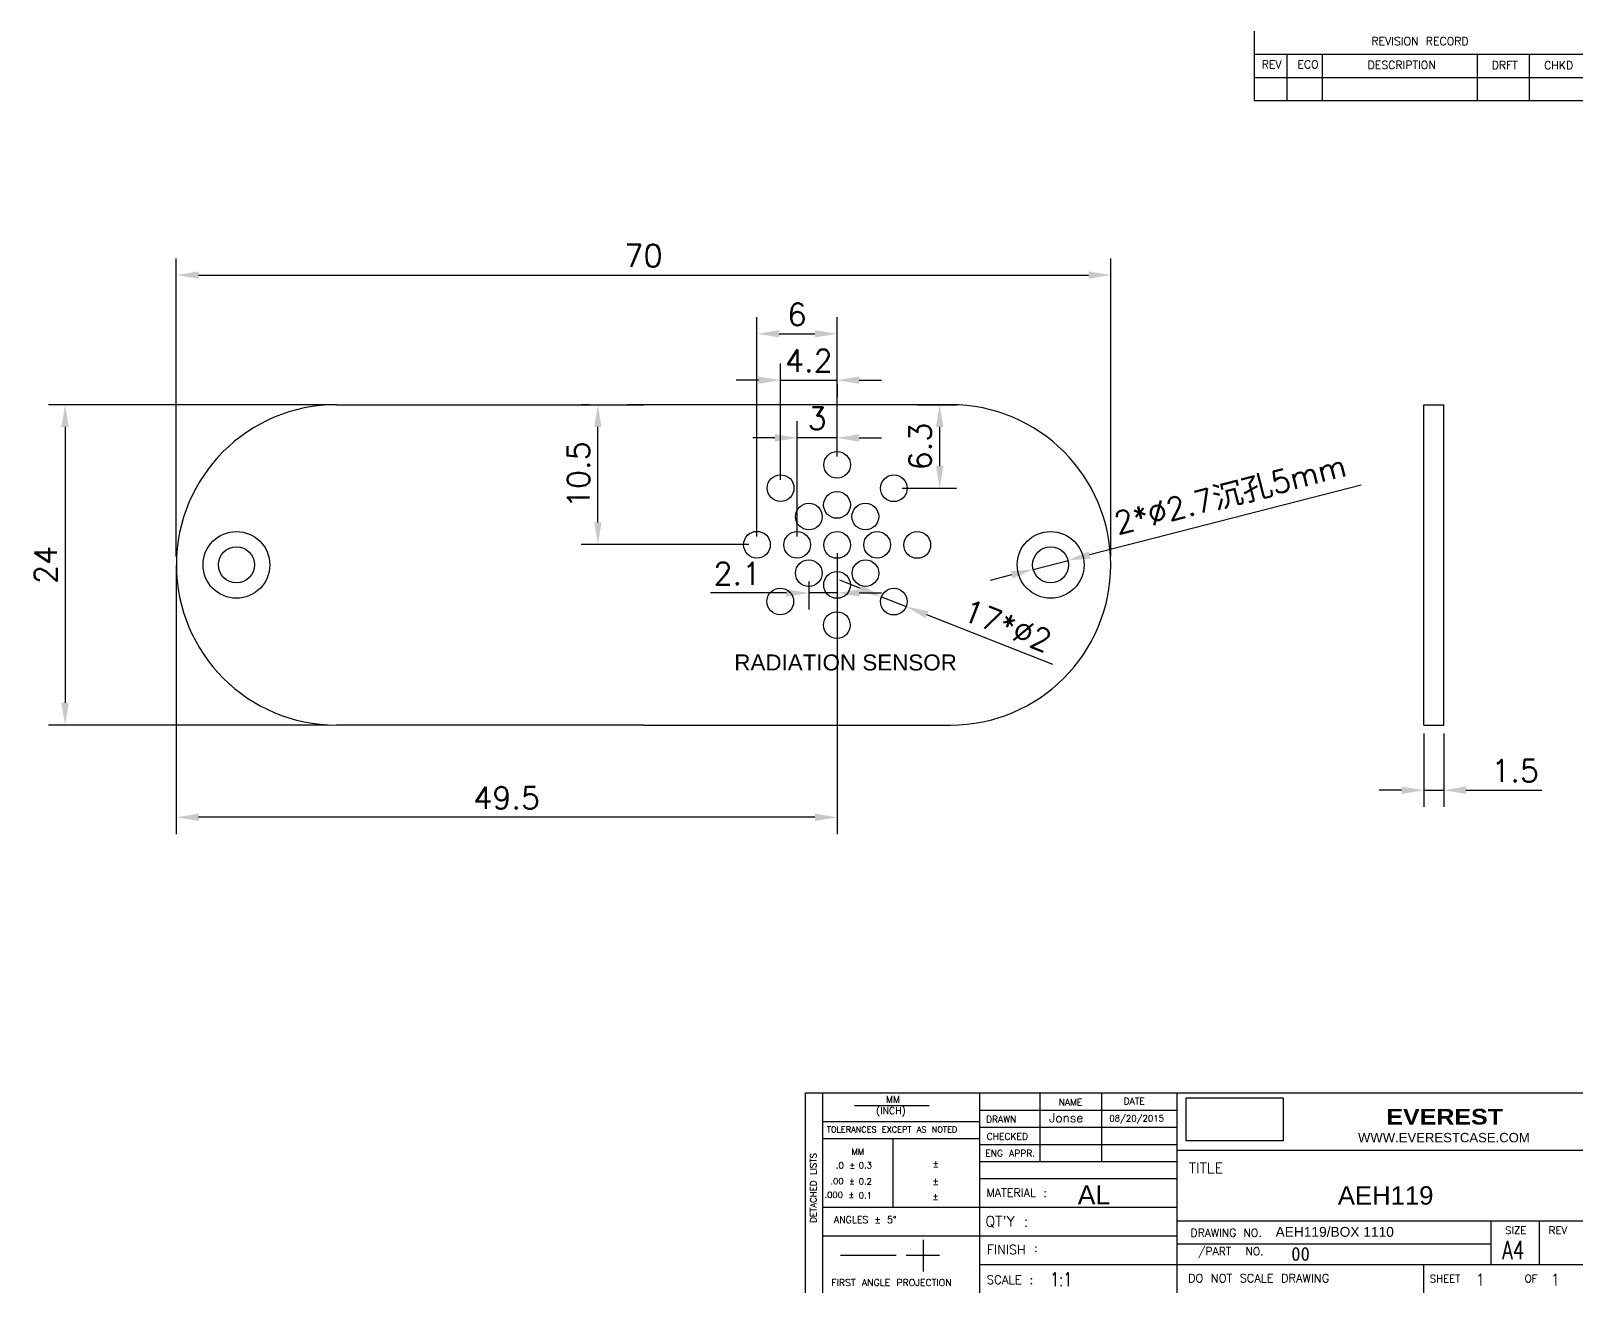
# Model space of a CAD drawing. Header units: millimetres. Extents: x 208 to 701, y 216 to 572.
# Drawn here: x 584.5 to 700.7, y 217.6 to 312.2 of the extents above; entities that cross this region are included whole.
import ezdxf
from ezdxf.enums import TextEntityAlignment as Align

# ---------------------------------------------------------------- set-up
doc = ezdxf.new("R2010")
doc.units = ezdxf.units.MM
for name, color, linetype, lineweight in [('Callout', 3, 'Continuous', 0), ('Contour line', 1, 'Continuous', 15), ('Dimensions Layer', 3, 'Continuous', 13), ('Draw', 7, 'Continuous', 35), ('TEXT', 7, 'Continuous', 20), ('标注', 3, 'Continuous', 0), ('绘图', 7, 'Continuous', 35)]:
    doc.layers.add(name, color=color, linetype=linetype, lineweight=lineweight)
doc.styles.add('_YES', font='ROMANC.SHX', dxfattribs={"height": 1.5})
doc.styles.add('ADESK2', font='romans')
doc.styles.get("Standard").update_dxf_attribs({"font": 'txt.shx'})
doc.styles.add('ÑùÊ½ 1', font='ARIAL.TTF')
doc.dimstyles.new('ISO-25', dxfattribs={"dimtxt": 2.5, "dimasz": 2, "dimexe": 1.25, "dimexo": 0.625, "dimtad": 1, "dimdsep": 46, "dimtxsty": 'Standard', "dimcen": 2.5, "dimclrt": 256, "dimadec": 0, "dimazin": 0, "dimtfac": 1, "dimtmove": 0, "dimatfit": 3, "dimfxl": 0, "dimarcsym": 0})
picture_1 = doc.add_image_def('image1.jpg', size_in_pixel=(1070, 473))

# ---------------------------------------------------------------- blocks, each defined once
blk = doc.blocks.new('*D27')
at = {"layer": 'Callout', "color": 0, "lineweight": -2}
for p, q in [((606.73, 284.17), (585.77, 284.17)), ((587.02, 282.51), (587.02, 261.84)), ((606.73, 260.17), (585.77, 260.17))]:
    blk.add_line(p, q, dxfattribs=at)
at = {"layer": 'Callout', "color": 0, "lineweight": 25}
for points in [[(586.74, 282.51), (587.3, 282.51), (587.02, 284.17)], [(586.74, 261.84), (587.3, 261.84), (587.02, 260.17)]]:
    blk.add_solid(points, dxfattribs=at)
at = {"layer": 'Defpoints', "color": 0, "lineweight": 25}
for p in [(607.35, 284.17), (587.02, 260.17), (607.35, 260.17)]:
    blk.add_point(p, dxfattribs=at)
at = {"layer": 'Callout', "lineweight": 25, "insert": (585.56, 272.17), "char_height": 1.667, "attachment_point": 5, "rotation": 90}
blk.add_mtext('24', dxfattribs=at)
blk = doc.blocks.new('*D28')
at = {"layer": 'Callout', "color": 0, "lineweight": -2}
for p, q in [((595.35, 272.8), (595.35, 295.14)), ((665.35, 272.8), (665.35, 295.14)), ((597.02, 293.89), (663.69, 293.89))]:
    blk.add_line(p, q, dxfattribs=at)
at = {"layer": 'Callout', "color": 0, "lineweight": 25}
for points in [[(597.02, 294.16), (597.02, 293.61), (595.35, 293.89)], [(663.69, 294.16), (663.69, 293.61), (665.35, 293.89)]]:
    blk.add_solid(points, dxfattribs=at)
at = {"layer": 'Defpoints', "color": 0, "lineweight": 25}
for p in [(665.35, 293.89), (595.35, 272.17), (665.35, 272.17)]:
    blk.add_point(p, dxfattribs=at)
at = {"layer": 'Callout', "lineweight": 25, "insert": (630.35, 295.34), "char_height": 1.667, "attachment_point": 5}
blk.add_mtext('70', dxfattribs=at)
blk = doc.blocks.new('*D31')
at = {"layer": 'Callout', "color": 0, "lineweight": -2}
for p, q in [((688.8, 259.55), (688.8, 254.04)), ((690.3, 259.55), (690.3, 254.04)), ((687.14, 255.29), (685.47, 255.29)), ((688.8, 255.29), (690.3, 255.29)), ((691.97, 255.29), (697.66, 255.29))]:
    blk.add_line(p, q, dxfattribs=at)
at = {"layer": 'Callout', "color": 0, "lineweight": 25}
for points in [[(687.14, 255.57), (687.14, 255.01), (688.8, 255.29)], [(691.97, 255.57), (691.97, 255.01), (690.3, 255.29)]]:
    blk.add_solid(points, dxfattribs=at)
at = {"layer": 'Defpoints', "color": 0, "lineweight": 25}
for p in [(688.8, 260.17), (690.3, 260.17), (690.3, 255.29)]:
    blk.add_point(p, dxfattribs=at)
at = {"layer": 'Callout', "lineweight": 25, "insert": (695.65, 256.75), "char_height": 1.667, "attachment_point": 5}
blk.add_mtext('1.5', dxfattribs=at)
blk = doc.blocks.new('*D52')
at = {"layer": 'Callout', "color": 0, "lineweight": -2}
for p, q in [((595.35, 272.17), (595.35, 252.01)), ((644.86, 273.04), (644.86, 252.01)), ((643.19, 253.26), (597.02, 253.26))]:
    blk.add_line(p, q, dxfattribs=at)
at = {"layer": 'Callout', "color": 0, "lineweight": 25}
for points in [[(597.02, 253.54), (597.02, 252.99), (595.35, 253.26)], [(643.19, 253.54), (643.19, 252.99), (644.86, 253.26)]]:
    blk.add_solid(points, dxfattribs=at)
at = {"layer": 'Defpoints', "color": 0, "lineweight": 25}
for p in [(644.86, 273.67), (595.35, 272.8), (595.35, 253.26)]:
    blk.add_point(p, dxfattribs=at)
at = {"layer": 'Callout', "lineweight": 25, "insert": (620.1, 254.72), "char_height": 1.667, "attachment_point": 5}
blk.add_mtext('49.5', dxfattribs=at)
blk = doc.blocks.new('*D53')
at = {"layer": 'Callout', "color": 0, "lineweight": -2}
for p, q in [((626.31, 284.17), (625.68, 284.17)), ((626.93, 275.35), (626.93, 282.51)), ((638.23, 273.69), (625.68, 273.69))]:
    blk.add_line(p, q, dxfattribs=at)
at = {"layer": 'Callout', "color": 0, "lineweight": 25}
for points in [[(626.66, 282.51), (627.21, 282.51), (626.93, 284.17)], [(626.66, 275.35), (627.21, 275.35), (626.93, 273.69)]]:
    blk.add_solid(points, dxfattribs=at)
at = {"layer": 'Defpoints', "color": 0, "lineweight": 25}
for p in [(626.93, 284.17), (626.93, 284.17), (638.85, 273.69)]:
    blk.add_point(p, dxfattribs=at)
at = {"layer": 'Callout', "lineweight": 25, "insert": (625.48, 278.93), "char_height": 1.667, "attachment_point": 5, "rotation": 90}
blk.add_mtext('10.5', dxfattribs=at)
blk = doc.blocks.new('*D104')
at = {"layer": 'Defpoints', "color": 0, "lineweight": 25}
for p in [(641.86, 281.69), (644.86, 279.67), (641.86, 273.68)]:
    blk.add_point(p, dxfattribs=at)
at = {"layer": 'Dimensions Layer', "color": 0, "lineweight": -2}
for p, q in [((641.86, 274.3), (641.86, 282.94)), ((644.86, 280.3), (644.86, 282.94)), ((640.19, 281.69), (638.53, 281.69)), ((644.86, 281.69), (641.86, 281.69)), ((646.52, 281.69), (648.19, 281.69))]:
    blk.add_line(p, q, dxfattribs=at)
at = {"layer": 'Dimensions Layer', "color": 0, "lineweight": 25}
for points in [[(640.19, 281.97), (640.19, 281.41), (641.86, 281.69)], [(646.52, 281.97), (646.52, 281.41), (644.86, 281.69)]]:
    blk.add_solid(points, dxfattribs=at)
at = {"layer": 'Dimensions Layer', "lineweight": 25, "insert": (643.36, 283.15), "char_height": 1.67, "attachment_point": 5}
blk.add_mtext('3', dxfattribs=at)
blk = doc.blocks.new('*D105')
at = {"layer": 'Defpoints', "color": 0, "lineweight": 25}
for p in [(644.86, 289.49), (644.86, 279.67), (638.85, 273.69)]:
    blk.add_point(p, dxfattribs=at)
at = {"layer": 'Dimensions Layer', "color": 0, "lineweight": -2}
for p, q in [((638.85, 274.31), (638.85, 290.74)), ((644.86, 280.3), (644.86, 290.74)), ((640.52, 289.49), (643.19, 289.49))]:
    blk.add_line(p, q, dxfattribs=at)
at = {"layer": 'Dimensions Layer', "color": 0, "lineweight": 25}
for points in [[(640.52, 289.76), (640.52, 289.21), (638.85, 289.49)], [(643.19, 289.76), (643.19, 289.21), (644.86, 289.49)]]:
    blk.add_solid(points, dxfattribs=at)
at = {"layer": 'Dimensions Layer', "lineweight": 25, "insert": (641.85, 290.94), "char_height": 1.67, "attachment_point": 5}
blk.add_mtext('6', dxfattribs=at)
blk = doc.blocks.new('*D106')
at = {"layer": 'Defpoints', "color": 0, "lineweight": 25}
for p in [(644.86, 273.67), (642.73, 271.55), (642.73, 270.07)]:
    blk.add_point(p, dxfattribs=at)
at = {"layer": 'Dimensions Layer', "color": 0, "lineweight": -2}
for p, q in [((644.86, 273.04), (644.86, 268.82)), ((642.73, 270.93), (642.73, 268.82)), ((641.06, 270.07), (635.37, 270.07)), ((644.86, 270.07), (642.73, 270.07)), ((646.52, 270.07), (648.19, 270.07))]:
    blk.add_line(p, q, dxfattribs=at)
at = {"layer": 'Dimensions Layer', "color": 0, "lineweight": 25}
for points in [[(641.06, 270.34), (641.06, 269.79), (642.73, 270.07)], [(646.52, 270.34), (646.52, 269.79), (644.86, 270.07)]]:
    blk.add_solid(points, dxfattribs=at)
at = {"layer": 'Dimensions Layer', "lineweight": 25, "insert": (637.38, 271.52), "char_height": 1.667, "attachment_point": 5}
blk.add_mtext('2.1', dxfattribs=at)
blk = doc.blocks.new('*D107')
at = {"layer": 'Defpoints', "color": 0, "lineweight": 25}
for p in [(644.86, 286.31), (644.86, 286.01), (640.62, 277.93)]:
    blk.add_point(p, dxfattribs=at)
at = {"layer": 'Dimensions Layer', "color": 0, "lineweight": -2}
for p, q in [((640.62, 278.55), (640.62, 287.26)), ((638.96, 286.01), (637.29, 286.01)), ((640.62, 286.01), (644.86, 286.01)), ((646.52, 286.01), (648.19, 286.01)), ((644.86, 285.68), (644.86, 284.76))]:
    blk.add_line(p, q, dxfattribs=at)
at = {"layer": 'Dimensions Layer', "color": 0, "lineweight": 25}
for points in [[(638.96, 286.29), (638.96, 285.74), (640.62, 286.01)], [(646.52, 286.29), (646.52, 285.74), (644.86, 286.01)]]:
    blk.add_solid(points, dxfattribs=at)
at = {"layer": 'Dimensions Layer', "lineweight": 25, "insert": (642.74, 287.47), "char_height": 1.667, "attachment_point": 5}
blk.add_mtext('4.2', dxfattribs=at)
blk = doc.blocks.new('*D109')
at = {"layer": 'Defpoints', "color": 0, "lineweight": 25}
for p in [(650.25, 284.17), (652.54, 284.17), (649.1, 277.91)]:
    blk.add_point(p, dxfattribs=at)
at = {"layer": 'Dimensions Layer', "color": 0, "lineweight": -2}
for p, q in [((650.88, 284.17), (653.79, 284.17)), ((652.54, 279.58), (652.54, 282.51)), ((649.73, 277.91), (653.79, 277.91))]:
    blk.add_line(p, q, dxfattribs=at)
at = {"layer": 'Dimensions Layer', "color": 0, "lineweight": 25}
for points in [[(652.26, 282.51), (652.82, 282.51), (652.54, 284.17)], [(652.26, 279.58), (652.82, 279.58), (652.54, 277.91)]]:
    blk.add_solid(points, dxfattribs=at)
at = {"layer": 'Dimensions Layer', "lineweight": 25, "insert": (651.08, 281.04), "char_height": 1.667, "attachment_point": 5, "rotation": 90}
blk.add_mtext('6.3', dxfattribs=at)
blk = doc.blocks.new('*D110')
at = {"layer": 'Defpoints', "color": 0, "lineweight": 25}
for p in [(648.17, 269.79), (650.03, 269.06)]:
    blk.add_point(p, dxfattribs=at)
at = {"layer": 'Dimensions Layer', "color": 0, "lineweight": -2}
for p, q in [((646.62, 270.41), (645.07, 271.02)), ((648.17, 269.79), (650.03, 269.06)), ((661.01, 264.71), (651.58, 268.44))]:
    blk.add_line(p, q, dxfattribs=at)
at = {"layer": 'Dimensions Layer', "color": 0, "lineweight": 25}
for points in [[(646.73, 270.66), (646.52, 270.15), (648.17, 269.79)], [(651.68, 268.7), (651.48, 268.18), (650.03, 269.06)]]:
    blk.add_solid(points, dxfattribs=at)
at = {"layer": 'Dimensions Layer', "lineweight": 25, "insert": (657.61, 267.62), "char_height": 1.667, "attachment_point": 5, "rotation": 338.3976}
blk.add_mtext('17*∅2', dxfattribs=at)
blk = doc.blocks.new('*D123')
at = {"layer": 'Defpoints', "color": 0, "lineweight": 25}
for p in [(662.16, 272.51), (659.54, 271.84)]:
    blk.add_point(p, dxfattribs=at)
at = {"layer": '标注', "color": 0, "lineweight": -2}
for p, q in [((684.11, 278.14), (663.77, 272.92)), ((659.54, 271.84), (662.16, 272.51)), ((657.93, 271.42), (656.32, 271.01))]:
    blk.add_line(p, q, dxfattribs=at)
at = {"layer": '标注', "color": 0, "lineweight": 25}
for points in [[(663.71, 273.19), (663.84, 272.65), (662.16, 272.51)], [(657.86, 271.69), (658, 271.15), (659.54, 271.84)]]:
    blk.add_solid(points, dxfattribs=at)
at = {"layer": '标注', "lineweight": 25, "insert": (674.33, 277.38), "char_height": 1.6667, "attachment_point": 5, "rotation": 14.3982}
blk.add_mtext('2*∅2.7沉孔5mm', dxfattribs=at)

msp = doc.modelspace()

# ---------------------------------------------------------------- linework, layer by layer
at = {"layer": 'Contour line', "lineweight": 25}
for centre in [(644.857, 279.672), (640.623, 277.927), (649.103, 277.914), (642.743, 275.795), (644.848, 276.666), (646.971, 275.794), (638.852, 273.686), (641.859, 273.677), (644.857, 273.669), (647.855, 273.678), (650.861, 273.669), (642.731, 271.554), (646.983, 271.555), (644.849, 270.67), (640.599, 269.435), (649.103, 269.423), (644.84, 267.664)]:
    msp.add_circle(centre, 1, dxfattribs=at)
at = {"layer": 'Draw', "lineweight": 25}
for p, q in [((607.353, 284.173), (630.353, 284.173)), ((652.728, 284.173), (629.103, 284.173)), ((653.353, 284.173), (630.353, 284.173)), ((688.803, 284.173), (690.303, 284.173)), ((688.803, 260.173), (688.803, 284.173)), ((690.303, 260.173), (690.303, 284.173)), ((630.353, 260.173), (607.353, 260.173)), ((630.353, 260.173), (653.353, 260.173)), ((688.803, 260.173), (690.303, 260.173))]:
    msp.add_line(p, q, dxfattribs=at)
for centre, start, end in [((607.353, 272.173), 90, 270), ((653.353, 272.173), 270, 90)]:
    msp.add_arc(centre, 12, start, end, dxfattribs=at)
at = {"layer": '绘图', "lineweight": 25}
for p, q in [((676.11, 312.172), (676.11, 306.969)), ((676.11, 310.438), (700.732, 310.438)), ((678.58, 306.969), (678.58, 310.438)), ((681.216, 306.969), (681.216, 310.438)), ((692.839, 306.969), (692.839, 310.438)), ((696.734, 306.969), (696.734, 310.438)), ((676.11, 308.703), (700.732, 308.703)), ((676.11, 306.969), (700.732, 306.969)), ((642.496, 217.624), (642.496, 232.611)), ((642.496, 232.611), (700.732, 232.611)), ((643.781, 217.624), (643.781, 232.611)), ((655.52, 232.611), (655.52, 217.624)), ((660.073, 227.474), (660.073, 232.611)), ((664.676, 227.474), (664.676, 232.611)), ((670.329, 217.624), (670.329, 232.611)), ((651.74, 231.653), (646.161, 231.653)), ((643.781, 230.47), (655.52, 230.47)), ((655.52, 231.328), (670.329, 231.328)), ((643.781, 229.186), (655.52, 229.186)), ((649.064, 224.047), (649.064, 229.186)), ((655.52, 230.043), (670.329, 230.043)), ((655.52, 228.759), (670.329, 228.759)), ((670.329, 228.329), (700.732, 228.329)), ((655.52, 227.474), (670.329, 227.474)), ((655.52, 226.188), (670.329, 226.188)), ((643.781, 224.047), (670.329, 224.047)), ((670.329, 223.019), (700.732, 223.019)), ((693.85, 219.765), (693.85, 223.019)), ((697.478, 219.765), (697.478, 223.019)), ((643.781, 221.906), (670.329, 221.906)), ((651.308, 221.594), (651.308, 219.227)), ((670.329, 221.314), (693.85, 221.314)), ((645.102, 220.456), (649.292, 220.456)), ((650.033, 220.456), (652.538, 220.456)), ((655.52, 219.765), (670.329, 219.765)), ((670.329, 219.765), (700.732, 219.765)), ((688.801, 217.624), (688.801, 219.765))]:
    msp.add_line(p, q, dxfattribs=at)
for centre, radius in [((599.853, 272.173), 2.5), ((660.853, 272.173), 2.5), ((599.853, 272.173), 1.35), ((660.853, 272.173), 1.35)]:
    msp.add_circle(centre, radius, dxfattribs=at)

# ---------------------------------------------------------------- texts
at = {"layer": 'TEXT', "lineweight": 25, "ltscale": 0.4, "style": 'ÑùÊ½ 1'}
msp.add_text('RADIATION SENSOR', height=1.2, dxfattribs=at).set_placement((645.489, 264.264), align=Align.CENTER)
at = {"layer": '绘图', "lineweight": 25}
for s, height, p in [('REVISION RECORD', 0.59949, (684.878, 311.112)), ('ECO', 0.5995, (679.341, 309.376)), ('DRFT', 0.5995, (693.892, 309.321)), ('CHKD', 0.5995, (697.819, 309.312)), ('(INCH)', 0.5138, (647.774, 231.025)), ('MM', 0.5138, (648.514, 231.881)), ('NAME', 0.4995, (661.446, 231.663)), ('DRAWN', 0.4995, (656.012, 230.388)), ('TOLERANCES EXCEPT AS NOTED', 0.44533, (644.092, 229.651)), ('CHECKED', 0.4995, (656.068, 229.108)), ('MM ', 0.4625, (645.928, 227.98)), ('ENG APPR.', 0.4995, (655.965, 227.843)), ('.0 %%P ', 0.4625, (644.762, 226.956)), ('0.3', 0.4625, (646.476, 226.956)), (' %%P', 0.5138, (651.544, 227.056)), ('TITLE', 0.7913, (671.199, 226.59)), ('.00 %%P ', 0.4625, (644.349, 225.768)), ('0.2', 0.4625, (646.476, 225.749)), (' %%P', 0.5138, (651.537, 225.736)), ('.000 %%P ', 0.4625, (643.908, 224.744)), ('0.1', 0.4625, (646.476, 224.706)), (' %%P', 0.5138, (651.522, 224.598)), ('MATERIAL :', 0.6151, (656.037, 224.829)), ('ANGLES %%P 5%%d', 0.51385, (644.616, 222.856)), ("QT'Y :", 0.7769, (655.961, 222.604)), ('DRAWING NO.', 0.59311, (671.334, 221.835)), ('FINISH', 0.6937, (656.071, 220.524)), ('/PART  NO.', 0.5931, (671.893, 220.451)), ('FIRST ANGLE PROJECTION', 0.51385, (644.418, 218.147)), ('SCALE :', 0.6474, (656.057, 218.293)), ('DO NOT SCALE DRAWING', 0.62432, (671.146, 218.419))]:
    msp.add_text(s, height=height, dxfattribs=at).set_placement(p)
for s, height, style, p in [('REV', 0.5995, 'ADESK2', (676.665, 309.365)), ('DESCRIPTION', 0.59949, 'ADESK2', (684.6, 309.33)), ('DATE', 0.501, 'ADESK2', (666.319, 231.745)), ('Jonse', 0.6698, 'ADESK2', (660.74, 230.414)), ('08/20/2015', 0.4689, 'ADESK2', (665.247, 230.47)), ('SIZE', 0.5567, 'ADESK2', (694.897, 222.042)), ('REV', 0.5567, 'ADESK2', (698.167, 222.042)), (':', 0.535, '_YES', (659.629, 220.714)), ('SHEET', 0.5567, 'ADESK2', (689.253, 218.416)), ('OF', 0.5567, 'ADESK2', (696.363, 218.419))]:
    msp.add_text(s, height=height, dxfattribs=dict(at, style=style)).set_placement(p)
msp.add_text('DETACHED LISTS', height=0.47103, rotation=90, dxfattribs=at).set_placement((643.304, 222.882))
at = {"layer": '绘图', "lineweight": 25, "width": 0.75}
msp.add_text('A4', height=1.3703, dxfattribs=at).set_placement((694.678, 220.153))
at = {"layer": '绘图', "lineweight": 25}
for s, insert, char_height, width, attachment_point in [('{\\fArial Black|b0|i0|c0|p34;EVEREST}', (690.371, 230.823), 1.17082, 31.12505, 5), ('{\\fArial|b0|i0|c0|p34;WWW.EVERESTCASE.COM}', (690.314, 229.26), 0.70249, 31.12505, 5), ('{\\fArial|b0|i0|c0|p34;AL}', (664.1, 224.971), 1.42735, 31.12505, 5), ('{\\fArial|b0|i0|c0|p34;AEH1\\fArial|b0|i0|c134|p34;19}', (685.952, 224.921), 1.37669, 30.0203, 5), ('{\\fArial|b0|i0|c0|p34;AEH1\\fArial|b0|i0|c134|p34;19/BOX 1110}', (677.705, 222.571), 0.73624, 29.62705, 1), ('{\\fSimSun|b0|i0|c134|p2;00}', (678.875, 221.069), 1.02769, 30.71732, 1)]:
    msp.add_mtext(s, dxfattribs=dict(at, insert=insert, char_height=char_height, width=width, attachment_point=attachment_point))
at = {"layer": '绘图', "lineweight": 25, "width": 0.75}
msp.add_attdef('1:1', (660.816, 218.122), '', height=1.028, dxfattribs=at)
at = {"layer": '绘图', "lineweight": 25}
for p, s in [((692.686, 218.193), 'X'), ((698.298, 218.193), 'Y')]:
    msp.add_attdef('1', p, s, height=0.856, dxfattribs=at)

# ---------------------------------------------------------------- dimensions: what is measured, and where the dimension line sits
at = {"layer": 'Callout', "lineweight": 25}
dim = msp.add_linear_dim(base=(665.353, 293.886), p1=(595.353, 272.173), p2=(665.353, 272.173), dimstyle='ISO-25', override={"dimtxt": 1.6667, "dimasz": 1.6667, "dimgap": 0.6245}, dxfattribs=at)
dim.commit()
dim.dimension.update_dxf_attribs({"geometry": '*D28', "text_midpoint": (630.353, 293.886), "dimtype": 160})
for base, p1, p2, override, picture, middle in [((587.019, 260.173), (607.353, 284.173), (607.353, 260.173), {"dimtxt": 1.6667, "dimasz": 1.6667, "dimgap": 0.6245}, '*D27', (585.561, 272.173)), ((626.935, 284.173), (638.852, 273.686), (626.935, 284.173), {"dimtxt": 1.6667, "dimasz": 1.6667, "dimgap": 0.6245, "dimdec": 1}, '*D53', (625.477, 278.929))]:
    dim = msp.add_linear_dim(base=base, p1=p1, p2=p2, angle=90, dimstyle='ISO-25', override=override, dxfattribs=at)
    dim.commit()
    dim.dimension.update_dxf_attribs({"geometry": picture, "text_midpoint": middle})
for base, p1, p2, picture, middle in [((595.353, 253.264), (644.857, 273.669), (595.353, 272.798), '*D52', (620.105, 254.722)), ((690.303, 255.291), (688.803, 260.173), (690.303, 260.173), '*D31', (695.65, 256.749))]:
    dim = msp.add_linear_dim(base=base, p1=p1, p2=p2, dimstyle='ISO-25', override={"dimtxt": 1.6667, "dimasz": 1.6667, "dimgap": 0.6245}, dxfattribs=at)
    dim.commit()
    dim.dimension.update_dxf_attribs({"geometry": picture, "text_midpoint": middle})
at = {"layer": 'Dimensions Layer', "lineweight": 25}
for base, p1, p2, override, picture, middle in [((644.85736, 289.48685), (638.85239, 273.68572), (644.85736, 279.67215), {"dimtxt": 1.6667, "dimasz": 1.6667, "dimgap": 0.6245}, '*D105', (641.85487, 289.48685)), ((644.857, 286.015), (640.623, 277.927), (644.857, 286.307), {"dimtxt": 1.6667, "dimasz": 1.6667, "dimgap": 0.6245, "dimdec": 1}, '*D107', (642.74, 286.015))]:
    dim = msp.add_linear_dim(base=base, p1=p1, p2=p2, dimstyle='ISO-25', override=override, dxfattribs=at)
    dim.commit()
    dim.dimension.update_dxf_attribs({"geometry": picture, "text_midpoint": middle, "dimtype": 160})
for base, p1, p2, override, picture, middle in [((641.859, 281.691), (644.857, 279.672), (641.859, 273.677), {"dimtxt": 1.6667, "dimasz": 1.6667, "dimgap": 0.6245}, '*D104', (643.358, 283.149)), ((642.731, 270.066), (644.857, 273.669), (642.731, 271.554), {"dimtxt": 1.6667, "dimasz": 1.6667, "dimgap": 0.6245, "dimdec": 1}, '*D106', (637.384, 271.524))]:
    dim = msp.add_linear_dim(base=base, p1=p1, p2=p2, dimstyle='ISO-25', override=override, dxfattribs=at)
    dim.commit()
    dim.dimension.update_dxf_attribs({"geometry": picture, "text_midpoint": middle})
dim = msp.add_linear_dim(base=(652.538, 284.173), p1=(649.103, 277.914), p2=(650.252, 284.173), angle=90, dimstyle='ISO-25', override={"dimtxt": 1.6667, "dimasz": 1.6667, "dimgap": 0.6245, "dimdec": 1}, dxfattribs=at)
dim.commit()
dim.dimension.update_dxf_attribs({"geometry": '*D109', "text_midpoint": (651.08, 281.043)})
dim = msp.add_diameter_dim_2p(p1=(648.173, 269.791), p2=(650.032, 269.055), text='17*<>', dimstyle='ISO-25', override={"dimtxt": 1.6667, "dimasz": 1.6667, "dimgap": 0.6245}, dxfattribs=at)
dim.commit()
dim.dimension.update_dxf_attribs({"geometry": '*D110', "text_midpoint": (657.606, 267.624)})
at = {"layer": '标注', "lineweight": 25}
dim = msp.add_diameter_dim_2p(p1=(659.545, 271.837), p2=(662.16, 272.509), text='2*<>沉孔5mm', dimstyle='ISO-25', override={"dimtxt": 1.6667, "dimasz": 1.6667, "dimgap": 0.6245}, dxfattribs=at)
dim.commit()
dim.dimension.update_dxf_attribs({"geometry": '*D123', "text_midpoint": (674.326, 277.381)})

# ---------------------------------------------------------------- pictures from other files: only their frames are drawn
at = {"layer": '绘图', "lineweight": 25}
image = msp.add_image(picture_1, insert=(671.015, 229.034), size_in_units=(7.247, 3.204), dxfattribs=at)
image.dxf.flags = 7

doc.saveas('drawing.dxf')
